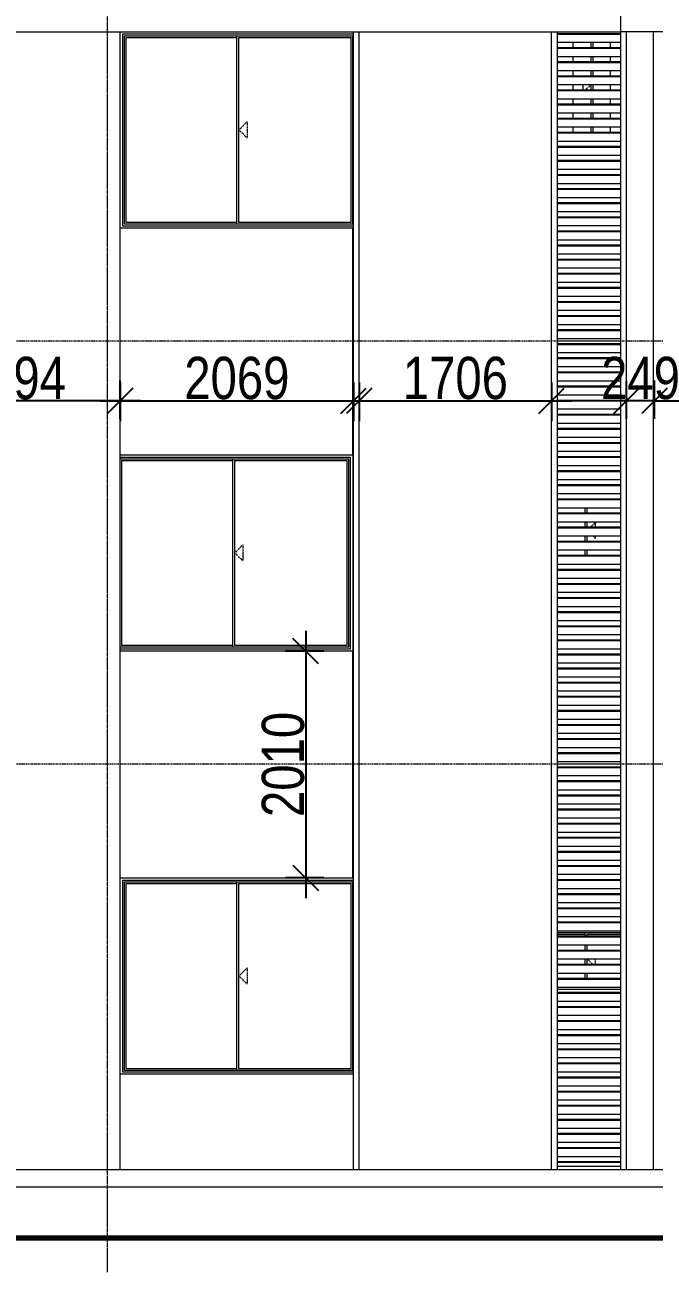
# Model space of a CAD drawing. Header units: millimetres. Extents: x -35190 to 411743, y -233114 to 23872.
# Drawn here: x 65869 to 71445, y -164512 to -153457 of the extents above; entities that cross this region are included whole.
import ezdxf

# ---------------------------------------------------------------- set-up
doc = ezdxf.new("R2010")
doc.units = ezdxf.units.MM
doc.linetypes.add('Centre', pattern=[31.75, 6.35, -4.7625, 15.875, -4.7625])
doc.linetypes.add('Grid Line', pattern=[22.225, 12.7, -3.175, 3.175, -3.175])
for name, color, linetype, lineweight in [('A-ANNO-DIMS', 211, 'Continuous', 9), ('A-DETL', 90, 'Continuous', 18), ('A-DETL-WIDE', 214, 'Continuous', 70), ('A-FLOR', 192, 'Continuous', 18), ('A-FLOR-LEVL', 51, 'Continuous', 18), ('A-GLAZ', 151, 'Continuous', 18), ('A-GLAZ-CURT', 52, 'Continuous', 18), ('A-GLAZ-CWMG', 51, 'Continuous', 18), ('A-WALL', 113, 'Continuous', 18), ('Q-CASE', 31, 'Continuous', 18), ('S-GRID', 1, 'Continuous', 9)]:
    doc.layers.add(name, color=color, linetype=linetype, lineweight=lineweight)
doc.styles.add('Arial_3', font='arial.ttf', dxfattribs={"width": 0.8, "height": 375})
doc.dimstyles.new('main_4_5mm', dxfattribs={"dimscale": 304.8, "dimtxt": 382.597275, "dimasz": 0.738189, "dimexe": 0.590551, "dimexo": 0.0625, "dimgap": 0.024606, "dimtad": 1, "dimdec": 0, "dimzin": 0, "dimdsep": 46, "dimtxsty": 'Arial_3', "dimblk1": 'OBLIQUE', "dimblk2": 'OBLIQUE', "dimsah": 1, "dimcen": 0.09, "dimdle": 0.590551, "dimazin": 0, "dimtfac": 1, "dimtdec": 4, "dimtix": 1, "dimtmove": 0, "dimatfit": 3, "dimfxl": 0.590551, "dimfxlon": 1, "dimtvp": 1, "dimtolj": 1, "dimtzin": 0, "dimarcsym": 2})

# ---------------------------------------------------------------- blocks, each defined once
blk = doc.blocks.new('Sliding - 2L - SL2_1 X 1_8-V3-South')
at = {"layer": 'A-GLAZ'}
for p, q in [((-5519, 3170), (-5519, 1470)), ((-5519, 3170), (-3470, 3170)), ((-5503, 3154), (-5503, 1486)), ((-5503, 3154), (-3475, 3154)), ((-5487, 3139), (-5487, 1501)), ((-5487, 3139), (-4504, 3139)), ((-4504, 1486), (-4504, 3154)), ((-4504, 1501), (-4504, 3139)), ((-4489, 3139), (-4489, 1501)), ((-4489, 3139), (-3490, 3139)), ((-3490, 1501), (-3490, 3139)), ((-3470, 3190), (-3476, 3190)), ((-3475, 1486), (-3475, 3154)), ((-5519, 1470), (-3470, 1470)), ((-5503, 1486), (-3475, 1486)), ((-5487, 1501), (-4504, 1501)), ((-4489, 1501), (-3490, 1501))]:
    blk.add_line(p, q, dxfattribs=at)
at = {"layer": 'A-GLAZ', "linetype": 'Centre'}
for p, q in [((-4485, 2320), (-4414, 2391)), ((-4414, 2391), (-4414, 2249)), ((-4485, 2320), (-4414, 2249))]:
    blk.add_line(p, q, dxfattribs=at)
blk = doc.blocks.new('Sliding - 2L - SL2_1 X 1_8-V8-South')
at = {"layer": 'A-GLAZ'}
for p, q in [((-5539, 6920), (-3496, 6920)), ((-5539, 6904), (-3512, 6904)), ((-5525, 6889), (-5525, 5251)), ((-5525, 6889), (-4541, 6889)), ((-4541, 5236), (-4541, 6904)), ((-4541, 5251), (-4541, 6889)), ((-4526, 6889), (-4526, 5251)), ((-4526, 6889), (-3527, 6889)), ((-3527, 5251), (-3527, 6889)), ((-3512, 5236), (-3512, 6904)), ((-3496, 5220), (-3496, 6920)), ((-3476, 6940), (-3476, 5200)), ((-5539, 5236), (-3512, 5236)), ((-5539, 5220), (-3496, 5220)), ((-5525, 5251), (-4541, 5251)), ((-4526, 5251), (-3527, 5251))]:
    blk.add_line(p, q, dxfattribs=at)
at = {"layer": 'A-GLAZ', "linetype": 'Centre'}
for p, q in [((-4522, 6070), (-4452, 6141)), ((-4452, 6141), (-4452, 5999)), ((-4522, 6070), (-4452, 5999))]:
    blk.add_line(p, q, dxfattribs=at)
blk = doc.blocks.new('Sliding - 2L - SL2_1 X 1_8-V12-South')
at = {"layer": 'A-GLAZ'}
for p, q in [((-5519, 10670), (-5519, 8970)), ((-5519, 10670), (-3470, 10670)), ((-5503, 10654), (-5503, 8986)), ((-5503, 10654), (-3475, 10654)), ((-5487, 10639), (-5487, 9001)), ((-5487, 10639), (-4504, 10639)), ((-4504, 8986), (-4504, 10654)), ((-4504, 9001), (-4504, 10639)), ((-4489, 10639), (-4489, 9001)), ((-4489, 10639), (-3490, 10639)), ((-3490, 9001), (-3490, 10639)), ((-3475, 8986), (-3475, 10654)), ((-5519, 8970), (-3470, 8970)), ((-5503, 8986), (-3475, 8986)), ((-5487, 9001), (-4504, 9001)), ((-4489, 9001), (-3490, 9001)), ((-3470, 8950), (-3476, 8950))]:
    blk.add_line(p, q, dxfattribs=at)
at = {"layer": 'A-GLAZ', "linetype": 'Centre'}
for p, q in [((-4485, 9820), (-4414, 9891)), ((-4414, 9891), (-4414, 9749)), ((-4485, 9820), (-4414, 9749))]:
    blk.add_line(p, q, dxfattribs=at)
blk = doc.blocks.new('Casework 1 - Casework 1-478824-South')
at = {"layer": 'Q-CASE'}
for p, q in [((-1101, 10690), (-1101, 10990)), ((-11726, 10690), (-1101, 10690)), ((-5539, 600), (-5539, 10690)), ((-3470, 600), (-3470, 10690)), ((-3420, 600), (-3420, 10690)), ((-1714, 600), (-1714, 10690)), ((-1664, 10690), (-1664, 600)), ((6660, 10690), (-1101, 10690)), ((-1100, 600), (-1100, 10690)), ((-1050, 600), (-1050, 10690)), ((-811, 600), (-811, 10690)), ((-3476, 8950), (-5539, 8950)), ((-3476, 6940), (-3476, 8950)), ((-5539, 6940), (-3476, 6940)), ((-3476, 5200), (-5539, 5200)), ((-3476, 3190), (-3476, 5200)), ((-5539, 3190), (-3476, 3190)), ((-3470, 1450), (-5539, 1450)), ((1039, 600), (-11726, 600)), ((-11726, 0), (-376, 0))]:
    blk.add_line(p, q, dxfattribs=at)
blk = doc.blocks.new('grill panel - grill panel-695636-South')
at = {"layer": 'A-GLAZ-CURT'}
for p, q in [((-1100, 672), (-1664, 672)), ((-1100, 665), (-1664, 665))]:
    blk.add_line(p, q, dxfattribs=at)
blk = doc.blocks.new('grill panel - grill panel-V28-South')
at = {"layer": 'A-GLAZ-CURT'}
for p, q in [((-1100, 797), (-1664, 797)), ((-1100, 790), (-1664, 790)), ((-1100, 718), (-1664, 718))]:
    blk.add_line(p, q, dxfattribs=at)
blk = doc.blocks.new('Rectangular Mullion - 30mm Square-695635-South')
at = {"layer": 'A-GLAZ-CWMG'}
blk.add_line((-1100, 630), (-1664, 630), dxfattribs=at)
blk = doc.blocks.new('grill panel - grill panel-840169-South')
at = {"layer": 'A-GLAZ-CURT'}
for p, q in [((-1100, 10672), (-1664, 10672)), ((-1100, 10665), (-1664, 10665)), ((-1100, 10593), (-1664, 10593))]:
    blk.add_line(p, q, dxfattribs=at)
blk = doc.blocks.new('Sliding - 2L - SL750 X 900-V32-South')
at = {"layer": 'A-GLAZ'}
for p, q in [((-1526, 10593), (-1526, 10547)), ((-1364, 10547), (-1364, 10593)), ((-1348, 10593), (-1348, 10547)), ((-1194, 10593), (-1194, 10547)), ((-1526, 10468), (-1526, 10422)), ((-1364, 10422), (-1364, 10468)), ((-1348, 10468), (-1348, 10422)), ((-1194, 10468), (-1194, 10422)), ((-1526, 10343), (-1526, 10297)), ((-1364, 10297), (-1364, 10343)), ((-1348, 10343), (-1348, 10297)), ((-1194, 10343), (-1194, 10297)), ((-1526, 10218), (-1526, 10172)), ((-1364, 10172), (-1364, 10218)), ((-1348, 10218), (-1348, 10172)), ((-1194, 10218), (-1194, 10172)), ((-1526, 10093), (-1526, 10047)), ((-1364, 10047), (-1364, 10093)), ((-1348, 10093), (-1348, 10047)), ((-1194, 10093), (-1194, 10047)), ((-1526, 9968), (-1526, 9922)), ((-1364, 9922), (-1364, 9968)), ((-1348, 9968), (-1348, 9922)), ((-1194, 9968), (-1194, 9922)), ((-1526, 9843), (-1526, 9801)), ((-1364, 9797), (-1364, 9843)), ((-1348, 9843), (-1348, 9801)), ((-1194, 9843), (-1194, 9801)), ((-1664, 9801), (-1364, 9801)), ((-1348, 9801), (-1100, 9801))]:
    blk.add_line(p, q, dxfattribs=at)
at = {"layer": 'A-GLAZ', "linetype": 'Centre'}
for p, q in [((-1438, 10218), (-1438, 10172)), ((-1369, 10218), (-1416, 10172))]:
    blk.add_line(p, q, dxfattribs=at)
blk = doc.blocks.new('Sliding - 2L - SL_6-V33-South')
at = {"layer": 'A-GLAZ'}
for p, q in [((-1416, 6422), (-1416, 6468)), ((-1416, 6422), (-1416, 6468)), ((-1401, 6468), (-1401, 6422)), ((-1416, 6297), (-1416, 6343)), ((-1416, 6297), (-1416, 6343)), ((-1401, 6343), (-1401, 6297)), ((-1416, 6172), (-1416, 6218)), ((-1416, 6172), (-1416, 6218)), ((-1401, 6218), (-1401, 6172)), ((-1416, 6047), (-1416, 6093)), ((-1416, 6051), (-1416, 6093)), ((-1401, 6093), (-1401, 6051)), ((-1664, 6051), (-1416, 6051)), ((-1401, 6051), (-1100, 6051))]:
    blk.add_line(p, q, dxfattribs=at)
at = {"layer": 'A-GLAZ', "linetype": 'Centre'}
for p, q in [((-1370, 6297), (-1327, 6341)), ((-1327, 6341), (-1327, 6297)), ((-1345, 6218), (-1327, 6199)), ((-1327, 6218), (-1327, 6199))]:
    blk.add_line(p, q, dxfattribs=at)
blk = doc.blocks.new('Sliding - 2L - SL_6-V34-South')
at = {"layer": 'A-GLAZ'}
for p, q in [((-1664, 2704), (-1100, 2704)), ((-1664, 2689), (-1416, 2689)), ((-1416, 2672), (-1416, 2704)), ((-1416, 2672), (-1416, 2689)), ((-1401, 2689), (-1401, 2672)), ((-1401, 2689), (-1100, 2689)), ((-1416, 2547), (-1416, 2593)), ((-1416, 2547), (-1416, 2593)), ((-1401, 2593), (-1401, 2547)), ((-1416, 2422), (-1416, 2468)), ((-1416, 2422), (-1416, 2468)), ((-1401, 2468), (-1401, 2422)), ((-1416, 2297), (-1416, 2343)), ((-1416, 2297), (-1416, 2343)), ((-1401, 2343), (-1401, 2297)), ((-1100, 2200), (-1664, 2200))]:
    blk.add_line(p, q, dxfattribs=at)
at = {"layer": 'A-GLAZ', "linetype": 'Centre'}
for p, q in [((-1395, 2468), (-1349, 2422)), ((-1327, 2468), (-1327, 2422))]:
    blk.add_line(p, q, dxfattribs=at)
blk = doc.blocks.new('_Oblique')
at = {"color": 0, "linetype": 'ByBlock', "lineweight": -2}
blk.add_line((-0.5, -0.5), (0.5, 0.5), dxfattribs=at)
blk = doc.blocks.new('*D2287')
at = {"layer": 'A-ANNO-DIMS', "color": 0, "lineweight": -2, "transparency": 16777216}
for p, q in [((71201, -156949), (71201, -156608)), ((71450, -156949), (71450, -156608)), ((71201, -156788), (70976, -156788)), ((71450, -156788), (71201, -156788)), ((71450, -156788), (71675, -156788))]:
    blk.add_line(p, q, dxfattribs=at)
at = {"layer": 'Defpoints', "color": 0, "transparency": 16777216}
for p in [(71201, -156788), (71201, -156968), (71450, -156968)]:
    blk.add_point(p, dxfattribs=at)
at = {"layer": 'A-ANNO-DIMS', "color": 0, "lineweight": -2, "transparency": 16777216, "xscale": 224.9999999999999, "yscale": 224.9999999999999, "zscale": 224.9999999999999}
blk.add_blockref('_Oblique', (71201, -156788), dxfattribs=at)
at = {"layer": 'A-ANNO-DIMS', "color": 0, "lineweight": -2, "transparency": 16777216, "xscale": 224.9999999999999, "yscale": 224.9999999999999, "zscale": 224.9999999999999, "rotation": 180}
blk.add_blockref('_Oblique', (71450, -156788), dxfattribs=at)
at = {"layer": 'A-ANNO-DIMS', "color": 0, "transparency": 16777216, "insert": (71325, -156589), "char_height": 375, "width": 743.77, "attachment_point": 5, "style": 'Arial_3'}
blk.add_mtext('\\A1;249', dxfattribs=at)
blk = doc.blocks.new('*D2288')
at = {"layer": 'A-ANNO-DIMS', "color": 0, "lineweight": -2, "transparency": 16777216}
for p, q in [((68831, -156627), (68831, -156968)), ((70537, -156627), (70537, -156968)), ((68651, -156788), (70717, -156788))]:
    blk.add_line(p, q, dxfattribs=at)
at = {"layer": 'Defpoints', "color": 0, "transparency": 16777216}
for p in [(68831, -156608), (70537, -156608), (70537, -156788)]:
    blk.add_point(p, dxfattribs=at)
at = {"layer": 'A-ANNO-DIMS', "color": 0, "lineweight": -2, "transparency": 16777216, "xscale": 224.9999999999999, "yscale": 224.9999999999999, "zscale": 224.9999999999999, "rotation": 180}
blk.add_blockref('_Oblique', (68831, -156788), dxfattribs=at)
at = {"layer": 'A-ANNO-DIMS', "color": 0, "lineweight": -2, "transparency": 16777216, "xscale": 224.9999999999999, "yscale": 224.9999999999999, "zscale": 224.9999999999999}
blk.add_blockref('_Oblique', (70537, -156788), dxfattribs=at)
at = {"layer": 'A-ANNO-DIMS', "color": 0, "transparency": 16777216, "insert": (69684, -156589), "char_height": 375, "width": 991.69, "attachment_point": 5, "style": 'Arial_3'}
blk.add_mtext('\\A1;1706', dxfattribs=at)
blk = doc.blocks.new('*D2295')
at = {"layer": 'A-ANNO-DIMS', "color": 0, "lineweight": -2, "transparency": 16777216}
for p, q in [((66712, -156627), (66712, -156968)), ((68781, -156627), (68781, -156968)), ((66532, -156788), (68961, -156788))]:
    blk.add_line(p, q, dxfattribs=at)
at = {"layer": 'Defpoints', "color": 0, "transparency": 16777216}
for p in [(66712, -156608), (68781, -156608), (68781, -156788)]:
    blk.add_point(p, dxfattribs=at)
at = {"layer": 'A-ANNO-DIMS', "color": 0, "lineweight": -2, "transparency": 16777216, "xscale": 224.9999999999999, "yscale": 224.9999999999999, "zscale": 224.9999999999999, "rotation": 180}
blk.add_blockref('_Oblique', (66712, -156788), dxfattribs=at)
at = {"layer": 'A-ANNO-DIMS', "color": 0, "lineweight": -2, "transparency": 16777216, "xscale": 224.9999999999999, "yscale": 224.9999999999999, "zscale": 224.9999999999999}
blk.add_blockref('_Oblique', (68781, -156788), dxfattribs=at)
at = {"layer": 'A-ANNO-DIMS', "color": 0, "transparency": 16777216, "insert": (67747, -156589), "char_height": 375, "width": 991.69, "attachment_point": 5, "style": 'Arial_3'}
blk.add_mtext('\\A1;2069', dxfattribs=at)
blk = doc.blocks.new('*D2298')
at = {"layer": 'A-ANNO-DIMS', "color": 0, "lineweight": -2, "transparency": 16777216}
for p, q in [((64819, -156627), (64819, -156968)), ((66712, -156949), (66712, -156608)), ((66892, -156788), (64639, -156788))]:
    blk.add_line(p, q, dxfattribs=at)
at = {"layer": 'Defpoints', "color": 0, "transparency": 16777216}
for p in [(64819, -156608), (64819, -156788), (66712, -156968)]:
    blk.add_point(p, dxfattribs=at)
at = {"layer": 'A-ANNO-DIMS', "color": 0, "lineweight": -2, "transparency": 16777216, "xscale": 224.9999999999999, "yscale": 224.9999999999999, "zscale": 224.9999999999999, "rotation": 180}
blk.add_blockref('_Oblique', (64819, -156788), dxfattribs=at)
at = {"layer": 'A-ANNO-DIMS', "color": 0, "lineweight": -2, "transparency": 16777216, "xscale": 224.9999999999999, "yscale": 224.9999999999999, "zscale": 224.9999999999999}
blk.add_blockref('_Oblique', (66712, -156788), dxfattribs=at)
at = {"layer": 'A-ANNO-DIMS', "color": 0, "transparency": 16777216, "insert": (65766, -156589), "char_height": 375, "width": 991.69, "attachment_point": 5, "style": 'Arial_3'}
blk.add_mtext('\\A1;1894', dxfattribs=at)
blk = doc.blocks.new('*D2299')
at = {"layer": 'A-ANNO-DIMS', "color": 0, "lineweight": -2, "transparency": 16777216}
for p, q in [((68357, -158827), (68357, -161197)), ((68518, -159007), (68177, -159007)), ((68518, -161017), (68177, -161017))]:
    blk.add_line(p, q, dxfattribs=at)
at = {"layer": 'Defpoints', "color": 0, "transparency": 16777216}
for p in [(68537, -159007), (68357, -161017), (68537, -161017)]:
    blk.add_point(p, dxfattribs=at)
at = {"layer": 'A-ANNO-DIMS', "color": 0, "lineweight": -2, "transparency": 16777216, "xscale": 224.9999999999999, "yscale": 224.9999999999999, "zscale": 224.9999999999999}
for p, rotation in [((68357, -159007), 90), ((68357, -161017), 270)]:
    blk.add_blockref('_Oblique', p, dxfattribs=dict(at, rotation=rotation))
at = {"layer": 'A-ANNO-DIMS', "color": 0, "transparency": 16777216, "insert": (68158, -160012), "char_height": 375, "width": 991.69, "attachment_point": 5, "rotation": 90, "style": 'Arial_3'}
blk.add_mtext('\\A1;2010', dxfattribs=at)

msp = doc.modelspace()

# ---------------------------------------------------------------- linework, layer by layer
at = {"layer": 'A-DETL'}
for p in [(57575.8, -163757.1), (61724.9, -163757.1)]:
    msp.add_line(p, (72969.1, -163757.1), dxfattribs=at)
at = {"layer": 'A-DETL-WIDE'}
msp.add_line((57575.8, -164207.1), (121524.9, -164207.1), dxfattribs=at)
at = {"layer": 'A-FLOR'}
for p, q in [((70587.4, -156257.1), (71150.9, -156257.1)), ((71150.9, -156407.1), (70587.4, -156407.1)), ((70587.4, -160007.1), (71150.9, -160007.1)), ((71150.9, -160157.1), (70587.4, -160157.1))]:
    msp.add_line(p, q, dxfattribs=at)
at = {"layer": 'A-FLOR-LEVL', "linetype": 'Centre', "lineweight": 9}
for p, q in [((55656.4, -156257.1), (118808.8, -156257.1)), ((55656.4, -160007.1), (118808.8, -160007.1)), ((55656.4, -163757.1), (118808.8, -163757.1)), ((55656.4, -164207.1), (118808.8, -164207.1))]:
    msp.add_line(p, q, dxfattribs=at)
at = {"layer": 'A-WALL'}
for p, q in [((68781.1, -156257.1), (68774.9, -156257.1)), ((68781.1, -160007.1), (68774.9, -160007.1))]:
    msp.add_line(p, q, dxfattribs=at)
at = {"layer": 'S-GRID', "linetype": 'Grid Line'}
msp.add_line((66599.9, -164511.9), (66599.9, -146078.5), dxfattribs=at)

# ---------------------------------------------------------------- block references
at = {"layer": 'A-GLAZ', "linetype": 'Centre'}
for name in ['Sliding - 2L - SL2_1 X 1_8-V12-South', 'Sliding - 2L - SL750 X 900-V32-South', 'Sliding - 2L - SL2_1 X 1_8-V8-South', 'Sliding - 2L - SL_6-V33-South', 'Sliding - 2L - SL2_1 X 1_8-V3-South', 'Sliding - 2L - SL_6-V34-South']:
    msp.add_blockref(name, (72251, -164207.1), dxfattribs=at)
at = {"layer": 'A-GLAZ-CURT'}
for name, p in [('grill panel - grill panel-840169-South', (72251, -164207.1)), ('grill panel - grill panel-V28-South', (72251, -154457.1)), ('grill panel - grill panel-V28-South', (72251, -154582.1)), ('grill panel - grill panel-V28-South', (72251, -154707.1)), ('grill panel - grill panel-V28-South', (72251, -154832.1)), ('grill panel - grill panel-V28-South', (72251, -154957.1)), ('grill panel - grill panel-V28-South', (72251, -155082.1)), ('grill panel - grill panel-V28-South', (72251, -155207.1)), ('grill panel - grill panel-V28-South', (72251, -155332.1)), ('grill panel - grill panel-V28-South', (72251, -155457.1)), ('grill panel - grill panel-V28-South', (72251, -155582.1)), ('grill panel - grill panel-V28-South', (72251, -155707.1)), ('grill panel - grill panel-V28-South', (72251, -155832.1)), ('grill panel - grill panel-V28-South', (72251, -155957.1)), ('grill panel - grill panel-V28-South', (72251, -156082.1)), ('grill panel - grill panel-V28-South', (72251, -156207.1)), ('grill panel - grill panel-V28-South', (72251, -156332.1)), ('grill panel - grill panel-V28-South', (72251, -156457.1)), ('grill panel - grill panel-V28-South', (72251, -156582.1)), ('grill panel - grill panel-V28-South', (72251, -156707.1)), ('grill panel - grill panel-V28-South', (72251, -156832.1)), ('grill panel - grill panel-V28-South', (72251, -156957.1)), ('grill panel - grill panel-V28-South', (72251, -157082.1)), ('grill panel - grill panel-V28-South', (72251, -157207.1)), ('grill panel - grill panel-V28-South', (72251, -157332.1)), ('grill panel - grill panel-V28-South', (72251, -157457.1)), ('grill panel - grill panel-V28-South', (72251, -157582.1)), ('grill panel - grill panel-V28-South', (72251, -157707.1)), ('grill panel - grill panel-V28-South', (72251, -157832.1)), ('grill panel - grill panel-V28-South', (72251, -157957.1)), ('grill panel - grill panel-V28-South', (72251, -158082.1)), ('grill panel - grill panel-V28-South', (72251, -158207.1)), ('grill panel - grill panel-V28-South', (72251, -158332.1)), ('grill panel - grill panel-V28-South', (72251, -158457.1)), ('grill panel - grill panel-V28-South', (72251, -158582.1)), ('grill panel - grill panel-V28-South', (72251, -158707.1)), ('grill panel - grill panel-V28-South', (72251, -158832.1)), ('grill panel - grill panel-V28-South', (72251, -158957.1)), ('grill panel - grill panel-V28-South', (72251, -159082.1)), ('grill panel - grill panel-V28-South', (72251, -159207.1)), ('grill panel - grill panel-V28-South', (72251, -159332.1)), ('grill panel - grill panel-V28-South', (72251, -159457.1)), ('grill panel - grill panel-V28-South', (72251, -159582.1)), ('grill panel - grill panel-V28-South', (72251, -159707.1)), ('grill panel - grill panel-V28-South', (72251, -159832.1)), ('grill panel - grill panel-V28-South', (72251, -159957.1)), ('grill panel - grill panel-V28-South', (72251, -160082.1)), ('grill panel - grill panel-V28-South', (72251, -160207.1)), ('grill panel - grill panel-V28-South', (72251, -160332.1)), ('grill panel - grill panel-V28-South', (72251, -160457.1)), ('grill panel - grill panel-V28-South', (72251, -160582.1)), ('grill panel - grill panel-V28-South', (72251, -160707.1)), ('grill panel - grill panel-V28-South', (72251, -160832.1)), ('grill panel - grill panel-V28-South', (72251, -160957.1)), ('grill panel - grill panel-V28-South', (72251, -161082.1)), ('grill panel - grill panel-V28-South', (72251, -161207.1)), ('grill panel - grill panel-V28-South', (72251, -161332.1)), ('grill panel - grill panel-V28-South', (72251, -161457.1)), ('grill panel - grill panel-V28-South', (72251, -161582.1)), ('grill panel - grill panel-V28-South', (72251, -161707.1)), ('grill panel - grill panel-V28-South', (72251, -161832.1)), ('grill panel - grill panel-V28-South', (72251, -161957.1)), ('grill panel - grill panel-V28-South', (72251, -162082.1)), ('grill panel - grill panel-V28-South', (72251, -162207.1)), ('grill panel - grill panel-V28-South', (72251, -162332.1)), ('grill panel - grill panel-V28-South', (72251, -162457.1)), ('grill panel - grill panel-V28-South', (72251, -162582.1)), ('grill panel - grill panel-V28-South', (72251, -162707.1)), ('grill panel - grill panel-V28-South', (72251, -162832.1)), ('grill panel - grill panel-V28-South', (72251, -162957.1)), ('grill panel - grill panel-V28-South', (72251, -163082.1)), ('grill panel - grill panel-V28-South', (72251, -163207.1)), ('grill panel - grill panel-V28-South', (72251, -163332.1)), ('grill panel - grill panel-V28-South', (72251, -163457.1)), ('grill panel - grill panel-V28-South', (72251, -163582.1)), ('grill panel - grill panel-V28-South', (72251, -163707.1)), ('grill panel - grill panel-V28-South', (72251, -163832.1)), ('grill panel - grill panel-V28-South', (72251, -163957.1)), ('grill panel - grill panel-V28-South', (72251, -164082.1)), ('grill panel - grill panel-V28-South', (72251, -164207.1)), ('grill panel - grill panel-695636-South', (72251, -164207.1))]:
    msp.add_blockref(name, p, dxfattribs=at)
at = {"layer": 'A-GLAZ-CWMG'}
msp.add_blockref('Rectangular Mullion - 30mm Square-695635-South', (72251, -164207.1), dxfattribs=at)
at = {"layer": 'Q-CASE'}
msp.add_blockref('Casework 1 - Casework 1-478824-South', (72251, -164207.1), dxfattribs=at)

# ---------------------------------------------------------------- dimensions: what is measured, and where the dimension line sits
at = {"layer": 'A-ANNO-DIMS'}
for base, p1, p2, override, picture, middle in [((64818.6, -156787.7), (66712.4, -156967.7), (64818.6, -156607.7), {"dimpost": '<>', "dimfxl": 1927.664147}, '*D2298', (65765.5, -156588.7)), ((68781.1, -156787.7), (66712.4, -156607.7), (68781.1, -156607.7), {"dimpost": '<>', "dimfxl": 2068.75}, '*D2295', (67746.8, -156588.7)), ((70537.4, -156787.7), (68831.1, -156607.7), (70537.4, -156607.7), {"dimpost": '<>', "dimfxl": 1706.25}, '*D2288', (69684.3, -156588.7)), ((71200.9, -156787.7), (71449.9, -156967.7), (71200.9, -156967.7), {"dimpost": '<>', "dimfxl": 249}, '*D2287', (71325.4, -156588.7))]:
    dim = msp.add_linear_dim(base=base, p1=p1, p2=p2, dimstyle='main_4_5mm', override=override, dxfattribs=at)
    dim.commit()
    dim.dimension.update_dxf_attribs({"geometry": picture, "text_midpoint": middle})
dim = msp.add_linear_dim(base=(68356.7, -161017.1), p1=(68536.7, -159007.1), p2=(68536.7, -161017.1), angle=90, dimstyle='main_4_5mm', override={"dimpost": '<>', "dimfxl": 2010}, dxfattribs=at)
dim.commit()
dim.dimension.update_dxf_attribs({"geometry": '*D2299', "text_midpoint": (68157.7, -160012.1)})

doc.saveas('drawing.dxf')
